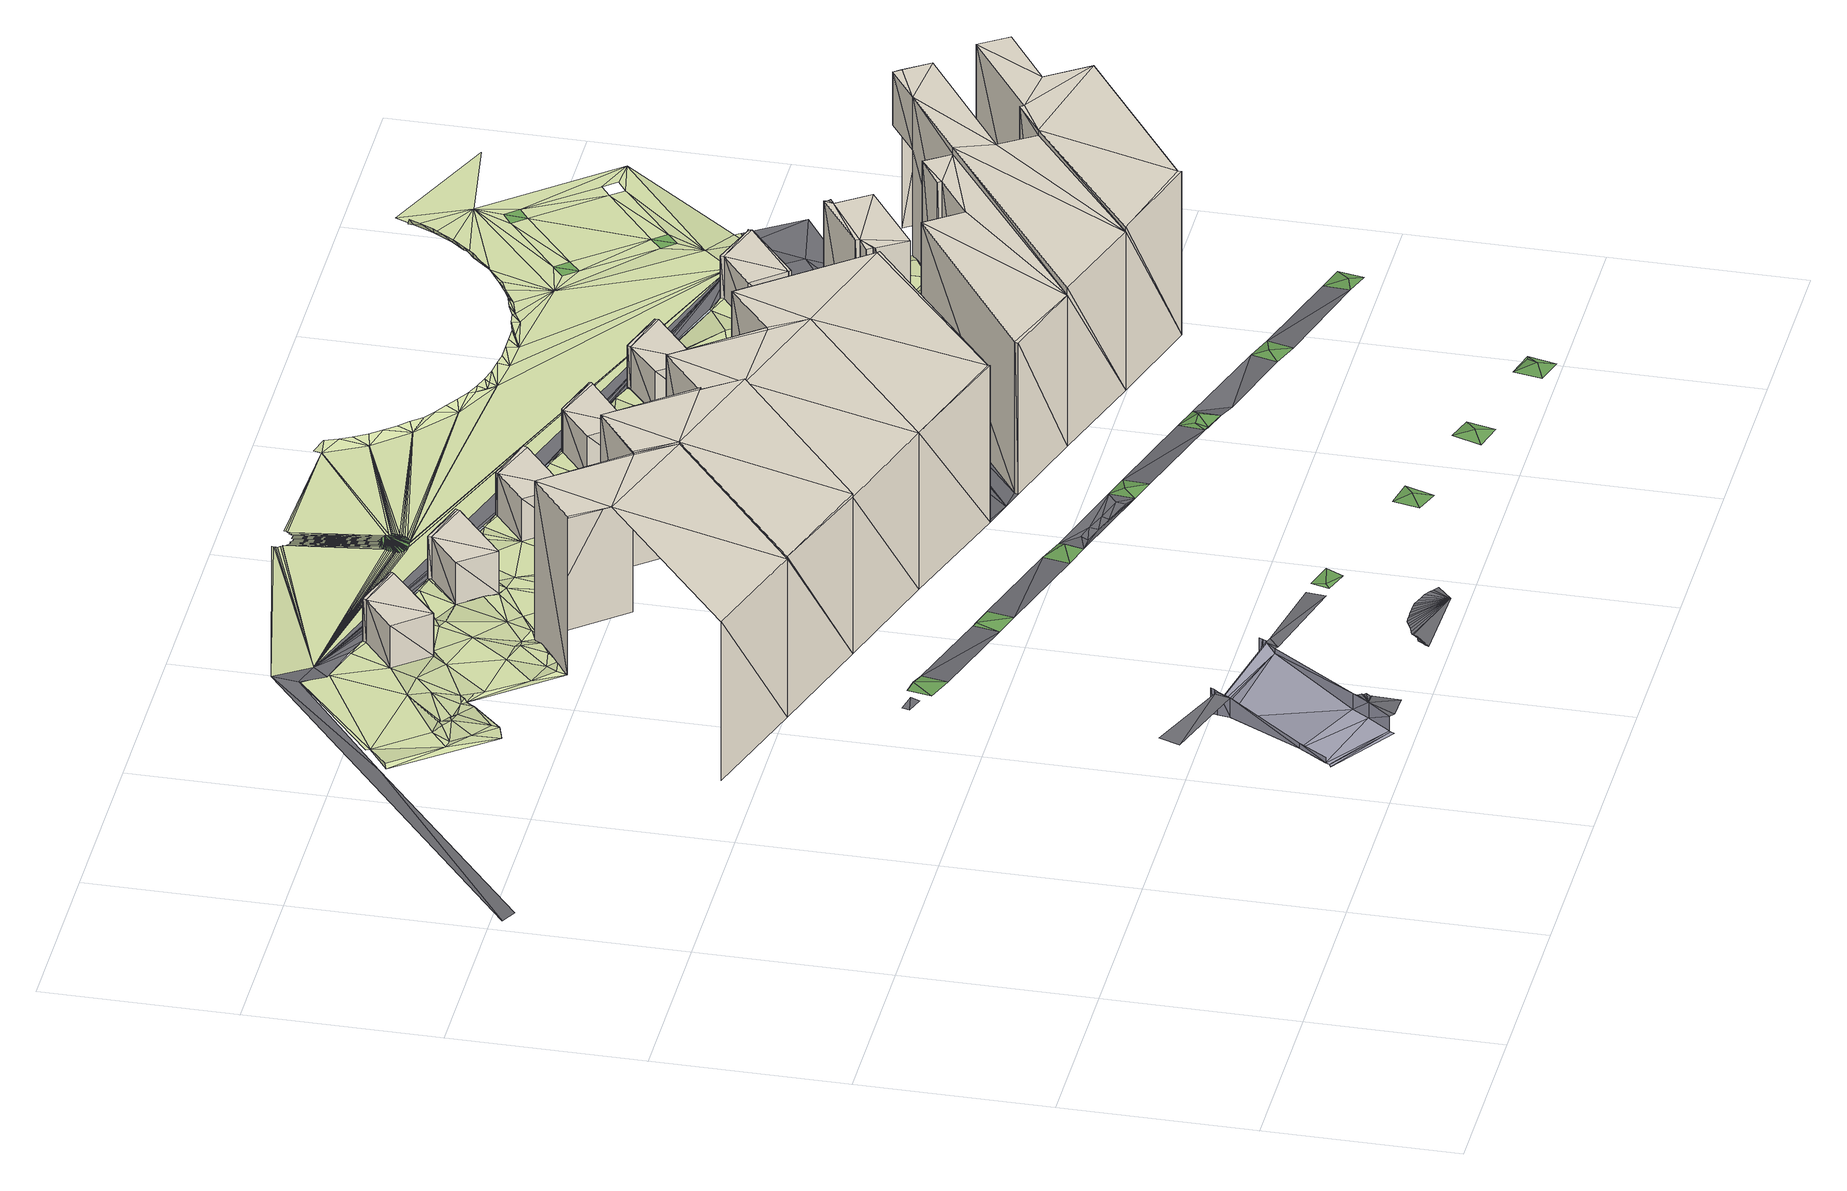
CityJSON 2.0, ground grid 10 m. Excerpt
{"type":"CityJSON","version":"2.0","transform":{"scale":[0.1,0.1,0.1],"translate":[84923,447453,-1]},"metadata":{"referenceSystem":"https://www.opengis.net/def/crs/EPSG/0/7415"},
"CityObjects":{
"bridge1":{"type":"Bridge","attributes":{"bgt_status":"bestaand","class":"dek","hoortbijtypeoverbrugging":"waardeOnbekend","overbruggingisbeweegbaar":"0","plus_status":"geenWaarde","relatievehoogteligging":"1"},"geometry":[{"type":"MultiSurface","lod":"1","boundaries":[[[0,1,2]],[[0,3,1]],[[1,4,2]],[[5,6,7]],[[8,4,9]],[[10,11,12]],[[6,8,13]],[[11,5,14]],[[12,11,14]],[[14,5,7]],[[7,6,13]],[[13,8,9]],[[9,4,15]],[[15,4,16]],[[16,4,1]],[[17,3,0]],[[18,3,17]],[[19,0,2]],[[17,0,19]],[[20,2,4]],[[21,4,8]],[[20,4,21]],[[22,8,6]],[[21,8,22]],[[23,6,5]],[[22,6,23]],[[24,7,13]],[[25,7,24]],[[26,13,9]],[[24,13,26]],[[27,9,15]],[[26,9,27]],[[28,15,16]],[[27,15,28]],[[29,16,1]],[[28,16,29]]]}]},
"building1":{"type":"Building","attributes":{"bgt_status":"bestaand","hoek":"(1:17.1)","identificatiebagpnd":"503100000004630","identificatiebagvbolaagstehuisnummer":"(1:503010000027131)","measuredHeight":8.91,"min-height-surface":-0.08,"plaatsingspunt":"(1:84941.813447486.436)","plus_status":"geenWaarde","relatievehoogteligging":"0","tekst":"(1:76)"},"geometry":[{"type":"MultiSurface","lod":"1","boundaries":[[[30,31,32]],[[30,32,33]],[[33,32,34]],[[32,31,35]],[[32,36,37]],[[32,35,36]],[[31,38,35]],[[39,40,34]],[[34,40,33]],[[41,42,35]],[[35,42,36]],[[43,41,38]],[[38,41,35]]]}]},
"building2":{"type":"Building","attributes":{"bgt_status":"bestaand","identificatiebagpnd":"503100000017316","measuredHeight":2.42,"min-height-surface":0.02,"plus_status":"geenWaarde","relatievehoogteligging":"0"},"geometry":[{"type":"MultiSurface","lod":"1","boundaries":[[[44,45,46]],[[44,46,47]],[[47,46,48]],[[45,49,46]],[[45,50,49]],[[51,52,44]],[[44,52,45]],[[53,51,47]],[[47,51,44]],[[54,53,48]],[[48,53,47]],[[55,54,46]],[[46,54,48]],[[56,55,49]],[[49,55,46]],[[57,56,50]],[[50,56,49]],[[52,57,45]],[[45,57,50]]]}]},
"building3":{"type":"Building","attributes":{"bgt_status":"bestaand","hoek":"(1:17.1)","identificatiebagpnd":"503100000004571","identificatiebagvbolaagstehuisnummer":"(1:503010000027130)","measuredHeight":8.97,"min-height-surface":-0.1,"plaatsingspunt":"(1:84948.166447484.337)","plus_status":"geenWaarde","relatievehoogteligging":"0","tekst":"(1:74)"},"geometry":[{"type":"MultiSurface","lod":"1","boundaries":[[[58,59,60]],[[58,60,61]],[[61,60,62]],[[60,59,63]],[[60,64,65]],[[60,63,64]],[[59,66,63]],[[67,68,58]],[[58,68,59]],[[69,67,61]],[[61,67,58]],[[40,70,33]],[[33,70,62]],[[62,70,69]],[[62,69,61]],[[30,33,60]],[[60,33,62]],[[31,30,65]],[[65,30,60]],[[38,31,64]],[[64,31,65]],[[71,43,63]],[[63,43,38]],[[63,38,64]],[[72,71,73]],[[73,71,66]],[[66,71,63]],[[68,73,59]],[[59,73,66]]]}]},
"object1":{"type":"GenericCityObject","attributes":{"bgt_status":"bestaand","bgt_type":"muur","plus_status":"geenWaarde","plus_type":"waardeOnbekend","relatievehoogteligging":"0"},"geometry":[{"type":"MultiSurface","lod":"1","boundaries":[[[74,57,52]],[[74,52,75]]]}]},
"building4":{"type":"Building","attributes":{"bgt_status":"bestaand","identificatiebagpnd":"503100000018609","measuredHeight":2.4,"min-height-surface":0.01,"plus_status":"geenWaarde","relatievehoogteligging":"0"},"geometry":[{"type":"MultiSurface","lod":"1","boundaries":[[[76,77,78]],[[76,78,79]],[[79,78,80]],[[77,81,78]],[[77,82,81]],[[83,84,76]],[[76,84,77]],[[85,83,79]],[[79,83,76]],[[86,85,80]],[[80,85,79]],[[87,86,78]],[[78,86,80]],[[88,87,81]],[[81,87,78]],[[89,88,82]],[[82,88,81]],[[84,89,77]],[[77,89,82]]]}]},
"building5":{"type":"Building","attributes":{"bgt_status":"bestaand","hoek":"(1:17.1)","identificatiebagpnd":"503100000018591","identificatiebagvbolaagstehuisnummer":"(1:503010000027129)","measuredHeight":8.85,"min-height-surface":-0.11,"plaatsingspunt":"(1:84954.601447482.214)","plus_status":"geenWaarde","relatievehoogteligging":"0","tekst":"(1:72)"},"geometry":[{"type":"MultiSurface","lod":"1","boundaries":[[[90,91,67]],[[90,67,92]],[[92,67,69]],[[67,91,93]],[[67,73,68]],[[67,93,73]],[[91,94,93]],[[70,95,69]],[[69,95,92]],[[96,72,93]],[[93,72,73]],[[97,96,94]],[[94,96,93]]]}]},
"object2":{"type":"GenericCityObject","attributes":{"bgt_status":"bestaand","bgt_type":"muur","plus_status":"geenWaarde","plus_type":"waardeOnbekend","relatievehoogteligging":"0"},"geometry":[{"type":"MultiSurface","lod":"1","boundaries":[[[98,89,99]],[[89,84,99]]]}]},
"building6":{"type":"Building","attributes":{"bgt_status":"bestaand","identificatiebagpnd":"503100000018517","measuredHeight":2.44,"min-height-surface":0.01,"plus_status":"geenWaarde","relatievehoogteligging":"0"},"geometry":[{"type":"MultiSurface","lod":"1","boundaries":[[[100,101,102]],[[100,102,103]],[[103,102,104]],[[101,105,102]],[[106,107,100]],[[100,107,101]],[[108,106,103]],[[103,106,100]],[[109,108,104]],[[104,108,103]],[[110,109,102]],[[102,109,104]],[[111,110,105]],[[105,110,102]],[[107,111,101]],[[101,111,105]]]}]},
"building7":{"type":"Building","attributes":{"bgt_status":"bestaand","hoek":"(1:17.1)","identificatiebagpnd":"503100000018595","identificatiebagvbolaagstehuisnummer":"(1:503010000027128)","measuredHeight":8.84,"min-height-surface":-0.11,"plaatsingspunt":"(1:84961.012447480.098)","plus_status":"geenWaarde","relatievehoogteligging":"0","tekst":"(1:70)"},"geometry":[{"type":"MultiSurface","lod":"1","boundaries":[[[112,92,113]],[[112,114,115]],[[92,112,90]],[[91,90,94]],[[94,90,116]],[[90,115,116]],[[90,112,115]],[[117,118,112]],[[112,118,114]],[[119,117,113]],[[113,117,112]],[[95,119,92]],[[92,119,113]],[[120,97,116]],[[116,97,94]],[[121,120,115]],[[115,120,116]],[[118,121,114]],[[114,121,115]]]}]},
"object3":{"type":"GenericCityObject","attributes":{"bgt_status":"bestaand","bgt_type":"muur","plus_status":"geenWaarde","plus_type":"waardeOnbekend","relatievehoogteligging":"0"},"geometry":[{"type":"MultiSurface","lod":"1","boundaries":[[[122,107,123]]]}]},
"building8":{"type":"Building","attributes":{"bgt_status":"bestaand","identificatiebagpnd":"503100000018603","measuredHeight":2.44,"min-height-surface":0.01,"plus_status":"geenWaarde","relatievehoogteligging":"0"},"geometry":[{"type":"MultiSurface","lod":"1","boundaries":[[[124,125,126]],[[124,126,127]],[[127,126,128]],[[125,129,126]],[[125,130,129]],[[131,132,124]],[[124,132,125]],[[133,131,127]],[[127,131,124]],[[134,133,128]],[[128,133,127]],[[135,134,126]],[[126,134,128]],[[136,135,129]],[[129,135,126]],[[137,136,130]],[[130,136,129]],[[132,137,125]],[[125,137,130]]]}]},
"object4":{"type":"GenericCityObject","attributes":{"bgt_status":"bestaand","bgt_type":"muur","plus_status":"geenWaarde","plus_type":"waardeOnbekend","relatievehoogteligging":"0"},"geometry":[{"type":"MultiSurface","lod":"1","boundaries":[[[118,138,121]],[[138,139,121]]]}]},
"building9":{"type":"Building","attributes":{"bgt_status":"bestaand","hoek":"(1:16.7)","identificatiebagpnd":"503100000022860","identificatiebagvbolaagstehuisnummer":"(1:503010000027125)","measuredHeight":8.55,"min-height-surface":-0.11,"plaatsingspunt":"(1:84969.447447476.735)","plus_status":"geenWaarde","relatievehoogteligging":"0","tekst":"(1:62)"},"geometry":[{"type":"MultiSurface","lod":"1","boundaries":[[[140,141,142]],[[143,144,145]],[[143,146,144]],[[143,147,146]],[[143,141,147]],[[147,141,140]],[[140,142,148]],[[149,150,145]],[[145,150,143]],[[151,149,144]],[[144,149,145]],[[152,151,146]],[[146,151,144]],[[153,152,147]],[[147,152,146]],[[154,153,140]],[[140,153,147]],[[155,154,148]],[[148,154,140]],[[156,155,142]],[[142,155,148]],[[157,156,141]],[[141,156,142]]]}]},
"object5":{"type":"GenericCityObject","attributes":{"bgt_status":"bestaand","bgt_type":"muur","plus_status":"geenWaarde","plus_type":"waardeOnbekend","relatievehoogteligging":"0"},"geometry":[{"type":"MultiSurface","lod":"1","boundaries":[[[158,137,132]],[[158,132,159]]]}]},
"building10":{"type":"Building","attributes":{"bgt_status":"bestaand","identificatiebagpnd":"503100000018604","measuredHeight":2.41,"min-height-surface":0.01,"plus_status":"geenWaarde","relatievehoogteligging":"0"},"geometry":[{"type":"MultiSurface","lod":"1","boundaries":[[[160,161,162]],[[160,162,163]],[[163,162,164]],[[161,165,162]],[[161,166,165]],[[167,168,160]],[[160,168,161]],[[169,167,163]],[[163,167,160]],[[170,169,164]],[[164,169,163]],[[171,170,162]],[[162,170,164]],[[172,171,165]],[[165,171,162]],[[173,172,166]],[[166,172,165]],[[168,173,161]],[[161,173,166]]]}]},
"building11":{"type":"Building","attributes":{"bgt_status":"bestaand","hoek":"(1:-35)","identificatiebagpnd":"503100000018596","identificatiebagvbolaagstehuisnummer":"(1:503010000027127)","measuredHeight":8.67,"min-height-surface":0,"plaatsingspunt":"(1:84974.524447485.045)","plus_status":"geenWaarde","relatievehoogteligging":"0","tekst":"(1:68)"},"geometry":[{"type":"MultiSurface","lod":"1","boundaries":[[[174,175,176]],[[177,178,176]],[[177,179,178]],[[177,180,181]],[[179,177,182]],[[182,177,181]],[[175,183,176]],[[176,184,177]],[[176,183,184]],[[185,186,174]],[[174,186,175]],[[187,185,176]],[[176,185,174]],[[188,187,178]],[[178,187,176]],[[189,188,179]],[[179,188,178]],[[138,189,182]],[[182,189,179]],[[139,138,181]],[[181,138,182]],[[190,139,180]],[[180,139,181]],[[191,190,177]],[[177,190,180]],[[192,191,184]],[[184,191,177]],[[193,192,183]],[[183,192,184]],[[186,193,175]],[[175,193,183]]]}]},
"building12":{"type":"Building","attributes":{"bgt_status":"bestaand","hoek":"(1:16.7)","identificatiebagpnd":"503100000026301","identificatiebagvbolaagstehuisnummer":"(1:503010000027124)","measuredHeight":8.92,"min-height-surface":-0.12,"plaatsingspunt":"(1:84974.937447475.330)","plus_status":"geenWaarde","relatievehoogteligging":"0","tekst":"(1:60)"},"geometry":[{"type":"MultiSurface","lod":"1","boundaries":[[[194,195,196]],[[197,198,199]],[[200,197,199]],[[194,196,199]],[[197,200,201]],[[199,196,200]],[[195,202,196]],[[203,204,194]],[[194,204,205]],[[194,205,195]],[[206,203,199]],[[199,203,194]],[[207,206,198]],[[198,206,199]],[[150,208,143]],[[143,208,201]],[[201,208,197]],[[141,143,200]],[[200,143,201]],[[209,157,210]],[[210,157,196]],[[196,157,141]],[[196,141,200]],[[211,210,202]],[[202,210,196]],[[205,211,195]],[[195,211,202]]]}]},
"object6":{"type":"GenericCityObject","attributes":{"bgt_status":"bestaand","bgt_type":"muur","plus_status":"geenWaarde","plus_type":"waardeOnbekend","relatievehoogteligging":"0"},"geometry":[{"type":"MultiSurface","lod":"1","boundaries":[[[212,213,186]]]}]},
"object7":{"type":"GenericCityObject","attributes":{"bgt_status":"bestaand","bgt_type":"muur","plus_status":"geenWaarde","plus_type":"waardeOnbekend","relatievehoogteligging":"0"},"geometry":[{"type":"MultiSurface","lod":"1","boundaries":[[[214,173,215]],[[173,168,215]]]}]},
"building13":{"type":"Building","attributes":{"bgt_status":"bestaand","hoek":"(1:16.7)","identificatiebagpnd":"503100000026300","identificatiebagvbohoogstehuisnummer":"(1:503010000027123)","identificatiebagvbolaagstehuisnummer":"(1:503010000027122)","measuredHeight":9.24,"min-height-surface":-0.12,"plaatsingspunt":"(1:84979.787447473.527)","plus_status":"geenWaarde","relatievehoogteligging":"0","tekst":"(1:58-58A)"},"geometry":[{"type":"MultiSurface","lod":"1","boundaries":[[[216,217,218]],[[219,220,218]],[[217,221,218]],[[220,219,222]],[[219,218,221]],[[217,223,221]],[[217,224,223]],[[223,224,225]],[[226,207,216]],[[216,207,198]],[[216,198,217]],[[227,226,218]],[[218,226,216]],[[228,227,220]],[[220,227,218]],[[229,228,222]],[[222,228,220]],[[230,229,219]],[[219,229,222]],[[231,230,221]],[[221,230,219]],[[232,231,223]],[[223,231,221]],[[233,232,225]],[[225,232,223]],[[208,233,197]],[[197,233,224]],[[224,233,225]],[[198,197,217]],[[217,197,224]]]}]},
"building14":{"type":"Building","attributes":{"bgt_status":"bestaand","identificatiebagpnd":"503100000018597","measuredHeight":2.44,"min-height-surface":0.03,"plus_status":"geenWaarde","relatievehoogteligging":"0"},"geometry":[{"type":"MultiSurface","lod":"1","boundaries":[[[234,235,236]],[[235,237,236]],[[236,237,238]],[[235,239,237]],[[237,239,240]],[[235,241,239]],[[212,242,234]],[[234,242,235]],[[213,212,236]],[[236,212,234]],[[243,213,238]],[[238,213,236]],[[244,243,237]],[[237,243,238]],[[245,244,240]],[[240,244,237]],[[246,245,239]],[[239,245,240]],[[247,246,241]],[[241,246,239]],[[242,247,235]],[[235,247,241]]]}]},
"road1":{"type":"Road","attributes":{"bgt_status":"bestaand","function":"voetpad","plus_functiewegdeel":"waardeOnbekend","plus_fysiekvoorkomenwegdeel":"gebakkenklinkers","plus_status":"geenWaarde","relatievehoogteligging":"0","surfacematerial":"openverharding","wegdeeloptalud":"0"},"geometry":[{"type":"MultiSurface","lod":"1","boundaries":[[[248,26,27]],[[248,249,250]],[[26,248,250]]]}]},
"road2":{"type":"Road","attributes":{"bgt_status":"bestaand","function":"voetpad","plus_functiewegdeel":"waardeOnbekend","plus_fysiekvoorkomenwegdeel":"gebakkenklinkers","plus_status":"geenWaarde","relatievehoogteligging":"0","surfacematerial":"openverharding","wegdeeloptalud":"0"},"geometry":[{"type":"MultiSurface","lod":"1","boundaries":[[[251,252,22]],[[251,22,253]],[[253,22,23]],[[252,254,22]],[[22,255,21]],[[22,256,255]],[[22,257,256]],[[22,258,257]],[[22,259,258]],[[22,254,259]]]}]},
"road3":{"type":"Road","attributes":{"bgt_status":"bestaand","function":"voetpad","plus_functiewegdeel":"waardeOnbekend","plus_fysiekvoorkomenwegdeel":"gebakkenklinkers","plus_status":"geenWaarde","relatievehoogteligging":"0","surfacematerial":"openverharding","wegdeeloptalud":"0"},"geometry":[{"type":"MultiSurface","lod":"1","boundaries":[[[260,261,262]],[[260,262,263]]]}]},
"plantcover1":{"type":"PlantCover","attributes":{"begroeidterreindeeloptalud":"0","bgt_status":"bestaand","class":"groenvoorziening","plus_fysiekvoorkomen":"waardeOnbekend","plus_status":"geenWaarde","relatievehoogteligging":"0"},"geometry":[{"type":"MultiSurface","lod":"1","boundaries":[[[264,265,266]],[[267,264,268]],[[268,264,266]],[[267,265,264]]]}]},
"road4":{"type":"Road","attributes":{"bgt_status":"bestaand","function":"voetpad","plus_functiewegdeel":"waardeOnbekend","plus_fysiekvoorkomenwegdeel":"gebakkenklinkers","plus_status":"geenWaarde","relatievehoogteligging":"0","surfacematerial":"openverharding","wegdeeloptalud":"0"},"geometry":[{"type":"MultiSurface","lod":"1","boundaries":[[[269,270,271]],[[269,272,270]],[[269,2,272]],[[272,2,20]]]}]},
"road5":{"type":"Road","attributes":{"bgt_status":"bestaand","function":"parkeervlak","plus_functiewegdeel":"waardeOnbekend","plus_fysiekvoorkomenwegdeel":"betonstraatstenen","plus_status":"geenWaarde","relatievehoogteligging":"0","surfacematerial":"openverharding","wegdeeloptalud":"0"},"geometry":[{"type":"MultiSurface","lod":"1","boundaries":[[[273,265,274]],[[265,267,274]]]}]},
"road6":{"type":"Road","attributes":{"bgt_status":"bestaand","function":"voetpad","plus_functiewegdeel":"waardeOnbekend","plus_fysiekvoorkomenwegdeel":"gebakkenklinkers","plus_status":"geenWaarde","relatievehoogteligging":"0","surfacematerial":"openverharding","wegdeeloptalud":"0"},"geometry":[{"type":"MultiSurface","lod":"1","boundaries":[[[275,276,277]],[[275,278,279]],[[279,280,281]],[[279,282,280]],[[279,283,282]],[[279,278,283]],[[275,284,278]],[[275,285,284]],[[275,286,285]],[[275,287,286]],[[275,288,287]],[[275,289,288]],[[275,290,289]],[[275,291,290]],[[275,292,291]],[[275,293,292]],[[275,294,293]],[[275,295,294]],[[275,296,295]],[[275,297,296]],[[275,298,297]],[[275,299,298]],[[275,277,299]]]}]},
"plantcover2":{"type":"PlantCover","attributes":{"begroeidterreindeeloptalud":"0","bgt_status":"bestaand","class":"groenvoorziening","plus_fysiekvoorkomen":"waardeOnbekend","plus_status":"geenWaarde","relatievehoogteligging":"0"},"geometry":[{"type":"MultiSurface","lod":"1","boundaries":[[[300,301,273]],[[302,300,274]],[[274,300,273]],[[302,301,300]]]}]},
"plantcover3":{"type":"PlantCover","attributes":{"begroeidterreindeeloptalud":"0","bgt_status":"bestaand","class":"groenvoorziening","plus_fysiekvoorkomen":"waardeOnbekend","plus_status":"geenWaarde","relatievehoogteligging":"0"},"geometry":[{"type":"MultiSurface","lod":"1","boundaries":[[[303,304,305]],[[303,305,306]],[[307,303,306]],[[307,304,303]]]}]},
"landuse1":{"type":"LandUse","attributes":{"bgt_fysiekvoorkomen":"onverhard","bgt_status":"bestaand","onbegroeidterreindeeloptalud":"0","plus_fysiekvoorkomen":"waardeOnbekend","plus_status":"geenWaarde","relatievehoogteligging":"0"},"geometry":[{"type":"MultiSurface","lod":"1","boundaries":[[[308,309,310]],[[309,311,312]],[[309,312,313]],[[309,314,311]],[[309,313,315]],[[309,315,316]],[[309,317,314]],[[309,316,318]],[[309,319,317]],[[309,318,320]],[[309,321,319]],[[309,320,322]],[[309,323,321]],[[309,324,323]],[[309,325,324]],[[325,309,326]],[[327,308,310]],[[328,309,322]],[[309,329,330]],[[331,309,330]],[[329,309,332]],[[310,309,331]],[[332,309,328]],[[322,333,334]],[[333,335,336]],[[337,338,335]],[[328,322,334]],[[339,340,337]],[[334,333,336]],[[341,339,342]],[[336,335,338]],[[343,341,342]],[[343,344,345]],[[338,337,340]],[[346,347,344]],[[340,339,341]],[[341,343,345]],[[348,346,349]],[[350,351,349]],[[347,345,344]],[[350,352,353]],[[348,347,346]],[[354,355,352]],[[351,348,349]],[[353,351,350]],[[354,356,357]],[[358,359,356]],[[355,353,352]],[[360,358,361]],[[357,355,354]],[[362,357,356]],[[363,361,364]],[[359,362,356]],[[363,364,365]],[[360,359,358]],[[366,360,361]],[[363,366,361]],[[367,368,365]],[[369,370,371]],[[372,370,369]],[[373,369,367]],[[374,372,369]],[[373,375,369]],[[375,374,369]],[[363,365,368]],[[376,377,378]],[[376,378,379]],[[379,378,380]],[[371,380,378]],[[381,363,368]],[[381,368,382]],[[383,384,385]],[[384,386,385]],[[386,384,377]],[[309,387,326]],[[388,383,389]],[[367,369,368]],[[371,378,369]],[[377,384,378]],[[326,387,390]],[[390,387,391]],[[391,387,389]],[[388,384,383]],[[368,392,393]],[[394,392,368]],[[369,394,368]],[[369,395,394]],[[396,395,369]],[[397,396,369]],[[397,369,378]],[[398,397,378]],[[399,398,378]],[[399,378,400]],[[378,401,400]],[[378,384,401]],[[402,401,384]],[[403,402,384]],[[403,384,404]],[[404,384,405]],[[389,387,388]],[[405,384,388]],[[406,404,405]],[[407,406,405]],[[388,407,405]],[[408,406,407]],[[388,409,407]],[[409,408,407]],[[410,409,388]],[[410,408,409]],[[410,388,411]],[[411,388,412]],[[412,413,411]],[[412,414,413]],[[415,414,412]],[[416,414,415]],[[417,416,415]],[[412,388,387]],[[418,417,415]],[[419,418,415]],[[420,417,418]],[[419,420,418]],[[412,387,415]],[[419,421,420]],[[419,415,422]],[[423,421,419]],[[424,421,423]],[[425,424,423]],[[423,419,422]],[[423,426,425]],[[422,415,387]],[[426,423,422]],[[426,427,425]],[[426,428,427]],[[422,428,426]],[[428,429,427]],[[422,430,428]],[[428,430,429]],[[429,430,431]],[[422,432,430]],[[431,430,433]],[[431,433,434]],[[430,432,433]],[[435,422,387]],[[433,432,434]],[[432,436,434]],[[432,437,436]],[[438,435,387]],[[436,437,439]],[[432,440,437]],[[441,432,422]],[[437,442,439]],[[437,440,442]],[[443,435,438]],[[442,440,444]],[[442,444,445]],[[443,438,446]],[[444,440,447]],[[444,447,445]],[[441,440,432]],[[447,448,445]],[[447,449,448]],[[450,448,449]],[[441,447,440]],[[450,449,451]],[[452,451,449]],[[441,449,447]],[[453,435,443]],[[454,451,452]],[[454,452,455]],[[449,441,452]],[[456,452,441]],[[457,456,441]]]}]},
"road7":{"type":"Road","attributes":{"bgt_status":"bestaand","function":"parkeervlak","plus_functiewegdeel":"waardeOnbekend","plus_fysiekvoorkomenwegdeel":"betonstraatstenen","plus_status":"geenWaarde","relatievehoogteligging":"0","surfacematerial":"openverharding","wegdeeloptalud":"0"},"geometry":[{"type":"MultiSurface","lod":"1","boundaries":[[[458,301,302]],[[458,302,459]]]}]},
"road8":{"type":"Road","attributes":{"bgt_status":"bestaand","function":"voetpad","plus_functiewegdeel":"waardeOnbekend","plus_fysiekvoorkomenwegdeel":"tegels","plus_status":"geenWaarde","relatievehoogteligging":"0","surfacematerial":"openverharding","wegdeeloptalud":"0"},"geometry":[{"type":"MultiSurface","lod":"1","boundaries":[[[308,460,461]],[[308,461,462]],[[463,461,460]],[[464,309,462]],[[462,309,308]],[[464,465,309]],[[387,309,107]],[[56,309,465]],[[387,245,246]],[[173,214,387]],[[245,387,214]],[[173,387,172]],[[172,387,158]],[[136,137,387]],[[158,387,137]],[[122,136,387]],[[98,107,309]],[[122,387,107]],[[89,98,309]],[[111,107,98]],[[88,89,309]],[[74,88,309]],[[56,57,309]],[[74,309,57]]]}]},
"plantcover4":{"type":"PlantCover","attributes":{"begroeidterreindeeloptalud":"0","bgt_status":"bestaand","class":"groenvoorziening","plus_fysiekvoorkomen":"waardeOnbekend","plus_status":"geenWaarde","relatievehoogteligging":"0"},"geometry":[{"type":"MultiSurface","lod":"1","boundaries":[[[466,467,458]],[[466,458,459]],[[468,466,459]],[[468,467,466]]]}]},
"road9":{"type":"Road","attributes":{"bgt_status":"bestaand","function":"voetpad","plus_functiewegdeel":"waardeOnbekend","plus_fysiekvoorkomenwegdeel":"gebakkenklinkers","plus_status":"geenWaarde","relatievehoogteligging":"0","surfacematerial":"openverharding","wegdeeloptalud":"0"},"geometry":[{"type":"MultiSurface","lod":"1","boundaries":[[[469,470,471]],[[469,471,472]]]}]},
"plantcover5":{"type":"PlantCover","attributes":{"begroeidterreindeeloptalud":"0","bgt_status":"bestaand","class":"groenvoorziening","plus_fysiekvoorkomen":"waardeOnbekend","plus_status":"geenWaarde","relatievehoogteligging":"0"},"geometry":[{"type":"MultiSurface","lod":"1","boundaries":[[[473,474,475]],[[476,473,477]],[[477,473,475]],[[476,474,473]]]}]},
"road10":{"type":"Road","attributes":{"bgt_status":"bestaand","function":"voetpad","plus_functiewegdeel":"waardeOnbekend","plus_fysiekvoorkomenwegdeel":"gebakkenklinkers","plus_status":"geenWaarde","relatievehoogteligging":"0","surfacematerial":"openverharding","wegdeeloptalud":"0"},"geometry":[{"type":"MultiSurface","lod":"1","boundaries":[[[478,479,480]],[[480,479,481]],[[478,467,471]],[[471,482,478]],[[479,478,482]],[[480,483,470]],[[480,481,483]],[[480,470,468]],[[483,482,470]],[[472,471,467]],[[470,482,471]],[[468,472,467]],[[468,469,472]],[[468,470,469]]]}]},
"landuse2":{"type":"LandUse","attributes":{"bgt_fysiekvoorkomen":"erf","bgt_status":"bestaand","onbegroeidterreindeeloptalud":"0","plus_fysiekvoorkomen":"waardeOnbekend","plus_status":"geenWaarde","relatievehoogteligging":"0"},"geometry":[{"type":"MultiSurface","lod":"1","boundaries":[[[484,485,190]],[[159,486,158]],[[487,488,170]],[[489,490,491]],[[492,215,168]],[[168,167,492]],[[214,215,245]],[[245,215,244]],[[244,215,243]],[[490,493,491]],[[494,243,492]],[[495,496,193]],[[497,169,170]],[[498,499,500]],[[501,484,502]],[[502,192,501]],[[503,190,504]],[[505,97,120]],[[506,74,75]],[[507,72,96]],[[75,52,51]],[[508,43,71]],[[509,42,41]],[[510,511,512]],[[513,514,515]],[[55,56,516]],[[517,518,519]],[[520,521,522]],[[512,511,523]],[[524,525,521]],[[54,55,516]],[[516,56,465]],[[510,54,516]],[[526,527,528]],[[526,53,54]],[[529,530,531]],[[532,533,96]],[[534,535,528]],[[86,87,506]],[[506,87,88]],[[536,71,537]],[[51,538,539]],[[540,541,542]],[[86,539,543]],[[544,84,83]],[[544,109,545]],[[111,98,99]],[[109,110,99]],[[99,110,111]],[[546,134,547]],[[545,109,99]],[[548,549,550]],[[536,542,71]],[[123,107,106]],[[108,551,547]],[[134,135,123]],[[123,136,122]],[[136,123,135]],[[106,134,123]],[[552,96,553]],[[554,555,556]],[[557,131,133]],[[171,486,170]],[[558,159,131]],[[131,159,132]],[[486,172,158]],[[559,560,517]],[[517,561,514]],[[562,563,564]],[[555,558,556]],[[565,566,498]],[[494,496,495]],[[536,108,109]],[[567,72,507]],[[563,568,120]],[[568,569,505]],[[530,570,41]],[[571,572,509]],[[191,502,190]],[[191,192,502]],[[501,573,484]],[[504,121,503]],[[519,518,513]],[[520,513,574]],[[193,575,192]],[[576,566,575]],[[553,577,552]],[[578,551,579]],[[580,581,120]],[[554,556,557]],[[582,487,554]],[[497,583,169]],[[542,541,584]],[[585,586,587]],[[519,559,517]],[[588,589,561]],[[518,517,514]],[[561,589,514]],[[522,525,559]],[[525,590,559]],[[510,512,591]],[[592,560,559]],[[593,534,594]],[[595,43,508]],[[170,555,487]],[[170,159,558]],[[565,596,573]],[[597,121,504]],[[536,598,599]],[[550,72,600]],[[562,577,601]],[[602,97,505]],[[193,576,575]],[[603,604,576]],[[576,604,566]],[[605,167,169]],[[566,604,606]],[[193,186,495]],[[572,571,607]],[[608,42,609]],[[607,571,610]],[[607,594,572]],[[540,542,536]],[[541,585,587]],[[75,51,539]],[[535,53,528]],[[497,611,583]],[[493,612,491]],[[613,500,614]],[[565,575,566]],[[535,534,615]],[[570,530,616]],[[575,501,192]],[[575,565,501]],[[86,617,85]],[[86,543,616]],[[570,593,607]],[[618,527,619]],[[570,610,41]],[[572,594,608]],[[554,557,133]],[[556,131,557]],[[96,533,507]],[[598,537,550]],[[139,503,121]],[[139,190,503]],[[590,620,592]],[[620,560,592]],[[620,512,561]],[[512,589,588]],[[613,596,500]],[[485,573,596]],[[524,526,591]],[[54,510,591]],[[564,563,120]],[[621,487,582]],[[612,606,491]],[[606,496,491]],[[611,490,489]],[[606,604,496]],[[582,554,133]],[[487,555,554]],[[531,586,585]],[[41,43,586]],[[568,505,120]],[[577,133,622]],[[603,496,604]],[[495,243,494]],[[96,601,553]],[[96,97,601]],[[580,597,614]],[[504,485,613]],[[581,614,623]],[[500,499,490]],[[120,624,564]],[[614,490,623]],[[619,527,515]],[[527,524,574]],[[584,508,71]],[[587,586,508]],[[490,499,493]],[[498,566,625]],[[623,490,611]],[[614,500,490]],[[538,535,615]],[[538,53,535]],[[597,580,120]],[[597,613,614]],[[536,537,598]],[[71,72,537]],[[626,585,541]],[[529,531,585]],[[610,509,41]],[[610,571,509]],[[505,562,601]],[[569,563,562]],[[577,582,133]],[[562,564,621]],[[601,602,505]],[[601,97,602]],[[559,590,592]],[[512,588,561]],[[515,527,627]],[[527,618,528]],[[556,558,131]],[[555,170,558]],[[624,623,488]],[[611,628,583]],[[497,623,611]],[[624,581,623]],[[621,488,487]],[[564,624,488]],[[629,630,579]],[[579,551,599]],[[605,494,167]],[[243,215,492]],[[494,489,491]],[[628,611,489]],[[586,595,508]],[[586,43,595]],[[54,591,526]],[[512,620,591]],[[560,561,517]],[[560,620,561]],[[550,631,598]],[[549,632,631]],[[633,634,83]],[[635,540,634]],[[562,621,582]],[[564,488,621]],[[505,569,562]],[[568,563,569]],[[613,485,596]],[[504,190,485]],[[502,484,190]],[[573,485,484]],[[496,494,491]],[[492,167,494]],[[632,548,507]],[[600,72,567]],[[548,550,567]],[[567,550,600]],[[617,636,85]],[[617,86,616]],[[509,609,42]],[[618,619,515]],[[631,550,549]],[[537,72,550]],[[193,603,576]],[[193,496,603]],[[626,529,585]],[[636,617,616]],[[529,616,530]],[[529,636,616]],[[534,570,616]],[[607,610,570]],[[534,528,594]],[[53,526,528]],[[74,506,88]],[[75,86,506]],[[634,540,109]],[[85,636,626]],[[584,541,587]],[[626,636,529]],[[121,597,120]],[[504,613,597]],[[601,577,553]],[[562,582,577]],[[631,599,598]],[[631,533,579]],[[631,579,599]],[[547,134,106]],[[630,578,579]],[[551,108,599]],[[547,551,578]],[[547,106,108]],[[594,618,608]],[[594,528,618]],[[515,608,618]],[[515,42,608]],[[629,532,637]],[[637,638,630]],[[525,524,591]],[[527,526,524]],[[84,545,99]],[[544,634,109]],[[627,574,515]],[[627,527,574]],[[519,520,559]],[[574,524,521]],[[513,520,519]],[[574,521,520]],[[108,536,599]],[[109,540,536]],[[591,590,525]],[[591,620,590]],[[540,626,541]],[[540,635,626]],[[170,486,159]],[[171,172,486]],[[609,572,608]],[[609,509,572]],[[520,522,559]],[[521,525,522]],[[539,538,615]],[[51,53,538]],[[543,539,615]],[[86,75,539]],[[534,543,615]],[[534,616,543]],[[488,497,170]],[[488,623,497]],[[628,605,169]],[[489,494,605]],[[41,531,530]],[[41,586,531]],[[630,638,578]],[[546,577,622]],[[546,622,134]],[[133,134,622]],[[637,552,638]],[[638,552,546]],[[213,495,186]],[[213,243,495]],[[574,513,515]],[[518,514,513]],[[637,532,96]],[[637,630,629]],[[533,629,579]],[[533,532,629]],[[533,632,507]],[[533,631,632]],[[507,548,567]],[[632,549,548]],[[85,633,83]],[[85,626,633]],[[633,635,634]],[[633,626,635]],[[607,593,594]],[[570,534,593]],[[499,625,493]],[[566,606,612]],[[612,625,566]],[[612,493,625]],[[499,498,625]],[[500,596,565]],[[501,565,573]],[[498,500,565]],[[542,584,71]],[[587,508,584]],[[605,628,489]],[[169,583,628]],[[546,552,577]],[[637,96,552]],[[547,638,546]],[[547,578,638]],[[120,581,624]],[[580,614,581]],[[84,544,545]],[[83,634,544]]]}]},
"plantcover6":{"type":"PlantCover","attributes":{"begroeidterreindeeloptalud":"0","bgt_status":"bestaand","class":"groenvoorziening","plus_fysiekvoorkomen":"waardeOnbekend","plus_status":"geenWaarde","relatievehoogteligging":"0"},"geometry":[{"type":"MultiSurface","lod":"1","boundaries":[[[352,349,354]],[[354,344,356]],[[356,339,358]],[[358,333,361]],[[361,314,364]],[[364,319,365]],[[365,391,367]],[[367,377,373]],[[373,376,375]],[[375,379,374]],[[374,371,372]],[[372,371,370]],[[374,380,371]],[[374,379,380]],[[375,376,379]],[[373,377,376]],[[367,386,377]],[[367,385,386]],[[367,383,385]],[[367,389,383]],[[367,391,389]],[[365,390,391]],[[365,326,390]],[[365,325,326]],[[365,324,325]],[[365,323,324]],[[365,321,323]],[[365,319,321]],[[364,317,319]],[[364,314,317]],[[361,311,314]],[[361,312,311]],[[361,313,312]],[[361,315,313]],[[361,316,315]],[[361,318,316]],[[361,320,318]],[[361,322,320]],[[361,333,322]],[[358,335,333]],[[358,337,335]],[[358,339,337]],[[356,342,339]],[[356,343,342]],[[356,344,343]],[[354,346,344]],[[354,349,346]],[[352,350,349]]]}]},
"road11":{"type":"Road","attributes":{"bgt_status":"bestaand","function":"voetpad","plus_functiewegdeel":"waardeOnbekend","plus_fysiekvoorkomenwegdeel":"gebakkenklinkers","plus_status":"geenWaarde","relatievehoogteligging":"0","surfacematerial":"openverharding","wegdeeloptalud":"0"},"geometry":[{"type":"MultiSurface","lod":"1","boundaries":[[[483,481,479]],[[483,479,482]]]}]},
"plantcover7":{"type":"PlantCover","attributes":{"begroeidterreindeeloptalud":"0","bgt_status":"bestaand","class":"groenvoorziening","plus_fysiekvoorkomen":"waardeOnbekend","plus_status":"geenWaarde","relatievehoogteligging":"0"},"geometry":[{"type":"MultiSurface","lod":"1","boundaries":[[[639,640,478]],[[641,639,480]],[[480,639,478]],[[641,640,639]]]}]},
"road12":{"type":"Road","attributes":{"bgt_status":"bestaand","function":"parkeervlak","plus_functiewegdeel":"waardeOnbekend","plus_fysiekvoorkomenwegdeel":"betonstraatstenen","plus_status":"geenWaarde","relatievehoogteligging":"0","surfacematerial":"openverharding","wegdeeloptalud":"0"},"geometry":[{"type":"MultiSurface","lod":"1","boundaries":[[[642,640,643]],[[640,641,643]]]}]},
"plantcover8":{"type":"PlantCover","attributes":{"begroeidterreindeeloptalud":"0","bgt_status":"bestaand","class":"groenvoorziening","plus_fysiekvoorkomen":"waardeOnbekend","plus_status":"geenWaarde","relatievehoogteligging":"0"},"geometry":[{"type":"MultiSurface","lod":"1","boundaries":[[[644,645,646]],[[647,644,648]],[[648,644,646]],[[647,645,644]]]}]},
"plantcover9":{"type":"PlantCover","attributes":{"begroeidterreindeeloptalud":"0","bgt_status":"bestaand","class":"groenvoorziening","plus_fysiekvoorkomen":"waardeOnbekend","plus_status":"geenWaarde","relatievehoogteligging":"0"},"geometry":[{"type":"MultiSurface","lod":"1","boundaries":[[[649,650,642]],[[651,652,643]],[[652,649,642]],[[653,650,649]],[[653,651,643]],[[653,649,651]],[[643,652,642]],[[651,649,652]]]}]},
"road13":{"type":"Road","attributes":{"bgt_status":"bestaand","function":"parkeervlak","plus_functiewegdeel":"waardeOnbekend","plus_fysiekvoorkomenwegdeel":"betonstraatstenen","plus_status":"geenWaarde","relatievehoogteligging":"0","surfacematerial":"openverharding","wegdeeloptalud":"0"},"geometry":[{"type":"MultiSurface","lod":"1","boundaries":[[[654,655,656]],[[655,650,656]],[[656,650,653]]]}]},
"plantcover10":{"type":"PlantCover","attributes":{"begroeidterreindeeloptalud":"0","bgt_status":"bestaand","class":"groenvoorziening","plus_fysiekvoorkomen":"waardeOnbekend","plus_status":"geenWaarde","relatievehoogteligging":"0"},"geometry":[{"type":"MultiSurface","lod":"1","boundaries":[[[657,658,659]],[[660,659,661]],[[662,660,661]],[[662,658,660]],[[660,657,659]],[[660,658,657]]]}]},
"road14":{"type":"Road","attributes":{"bgt_status":"bestaand","function":"voetpad","plus_functiewegdeel":"waardeOnbekend","plus_fysiekvoorkomenwegdeel":"waardeOnbekend","plus_status":"geenWaarde","relatievehoogteligging":"0","surfacematerial":"onverhard","wegdeeloptalud":"0"},"geometry":[{"type":"MultiSurface","lod":"1","boundaries":[[[189,118,663]],[[188,664,212]],[[119,663,117]],[[117,663,118]],[[118,189,138]],[[665,189,663]],[[665,664,188]],[[188,189,665]],[[187,188,185]],[[185,188,212]],[[186,185,212]],[[242,666,667]],[[212,666,242]],[[212,664,666]]]}]},
"plantcover11":{"type":"PlantCover","attributes":{"begroeidterreindeeloptalud":"0","bgt_status":"bestaand","class":"groenvoorziening","plus_fysiekvoorkomen":"waardeOnbekend","plus_status":"geenWaarde","relatievehoogteligging":"0"},"geometry":[{"type":"MultiSurface","lod":"1","boundaries":[[[668,669,655]],[[668,655,654]],[[670,668,654]],[[670,669,668]]]}]},
"road15":{"type":"Road","attributes":{"bgt_status":"bestaand","function":"voetpad","plus_functiewegdeel":"waardeOnbekend","plus_fysiekvoorkomenwegdeel":"tegels","plus_status":"geenWaarde","relatievehoogteligging":"0","surfacematerial":"openverharding","wegdeeloptalud":"0"},"geometry":[{"type":"MultiSurface","lod":"1","boundaries":[[[151,663,149]],[[151,152,665]],[[663,151,665]],[[671,664,665]],[[665,152,671]],[[671,667,664]],[[666,664,667]],[[438,247,242]],[[242,667,438]],[[246,247,387]],[[387,247,438]],[[438,667,672]],[[446,438,672]],[[672,667,671]]]}]},
"road16":{"type":"Road","attributes":{"bgt_status":"bestaand","function":"parkeervlak","plus_functiewegdeel":"waardeOnbekend","plus_fysiekvoorkomenwegdeel":"betonstraatstenen","plus_status":"geenWaarde","relatievehoogteligging":"0","surfacematerial":"openverharding","wegdeeloptalud":"0"},"geometry":[{"type":"MultiSurface","lod":"1","boundaries":[[[673,669,674]],[[669,670,674]]]}]},
"landuse3":{"type":"LandUse","attributes":{"bgt_fysiekvoorkomen":"erf","bgt_status":"bestaand","onbegroeidterreindeeloptalud":"0","plus_fysiekvoorkomen":"waardeOnbekend","plus_status":"geenWaarde","relatievehoogteligging":"0"},"geometry":[{"type":"MultiSurface","lod":"1","boundaries":[[[675,676,677]],[[678,671,152]],[[679,154,155]],[[679,153,154]],[[153,679,680]],[[681,682,678]],[[683,684,682]],[[677,209,671]],[[157,676,684]],[[157,209,676]],[[682,675,671]],[[676,209,677]],[[685,681,155]],[[156,682,681]],[[679,678,680]],[[152,153,680]],[[157,683,156]],[[157,684,683]],[[156,685,155]],[[156,681,685]],[[683,682,156]],[[675,677,671]],[[684,675,682]],[[684,676,675]],[[680,686,152]],[[682,671,678]],[[681,687,155]],[[687,678,679]],[[686,678,152]],[[686,680,678]],[[155,687,679]],[[681,678,687]]]}]},
"plantcover12":{"type":"PlantCover","attributes":{"begroeidterreindeeloptalud":"0","bgt_status":"bestaand","class":"groenvoorziening","plus_fysiekvoorkomen":"waardeOnbekend","plus_status":"geenWaarde","relatievehoogteligging":"0"},"geometry":[{"type":"MultiSurface","lod":"1","boundaries":[[[688,689,673]],[[688,673,674]],[[690,688,674]],[[690,689,688]]]}]},
"plantcover13":{"type":"PlantCover","attributes":{"begroeidterreindeeloptalud":"0","bgt_status":"bestaand","class":"groenvoorziening","plus_fysiekvoorkomen":"waardeOnbekend","plus_status":"geenWaarde","relatievehoogteligging":"0"},"geometry":[{"type":"MultiSurface","lod":"1","boundaries":[[[691,692,693]],[[691,693,694]]]}]},
"plantcover14":{"type":"PlantCover","attributes":{"begroeidterreindeeloptalud":"0","bgt_status":"bestaand","class":"groenvoorziening","plus_fysiekvoorkomen":"waardeOnbekend","plus_status":"geenWaarde","relatievehoogteligging":"0"},"geometry":[{"type":"MultiSurface","lod":"1","boundaries":[[[695,696,697]],[[696,698,697]]]}]},
"landuse4":{"type":"LandUse","attributes":{"bgt_fysiekvoorkomen":"openverharding","bgt_status":"bestaand","onbegroeidterreindeeloptalud":"0","plus_fysiekvoorkomen":"waardeOnbekend","plus_status":"geenWaarde","relatievehoogteligging":"0"},"geometry":[{"type":"MultiSurface","lod":"1","boundaries":[[[695,697,435]],[[699,453,441]],[[700,692,701]],[[702,435,453]],[[422,693,441]],[[422,694,693]],[[422,435,698]],[[694,422,691]],[[692,691,696]],[[703,699,441]],[[701,696,704]],[[700,703,441]],[[693,700,441]],[[693,692,700]],[[702,704,695]],[[701,692,696]],[[691,698,696]],[[691,422,698]],[[698,435,697]],[[702,695,435]],[[705,706,453]],[[704,696,695]],[[699,705,453]],[[699,701,704]],[[705,699,704]],[[706,702,453]]]}]},
"plantcover15":{"type":"PlantCover","attributes":{"begroeidterreindeeloptalud":"0","bgt_status":"bestaand","class":"groenvoorziening","plus_fysiekvoorkomen":"waardeOnbekend","plus_status":"geenWaarde","relatievehoogteligging":"0"},"geometry":[{"type":"MultiSurface","lod":"1","boundaries":[[[700,701,703]],[[701,699,703]]]}]}
},
"vertices":[
[302,84,15],[262,101,6],[301,82,24],[303,86,6],[297,77,21],[250,11,15],[259,23,15],[217,35,14],[265,32,15],[255,90,9],[248,8,15],[249,10,15],[214,32,14],[227,50,14],[216,33,14],[259,97,7],[261,99,6],[302,84,25],[303,86,25],[301,82,25],[297,77,24],[265,32,24],[259,23,24],[250,11,23],[227,50,17],[217,35,17],[255,90,20],[259,97,20],[261,99,20],[262,101,20],
[301,370,99],[287,389,99],[239,390,99],[211,298,99],[149,317,99],[254,431,99],[226,409,99],[225,408,99],[288,390,99],[149,317,9],[211,298,9],[254,431,9],[226,409,9],[288,390,9],
[259,501,34],[260,502,34],[233,509,34],[228,475,34],[213,493,34],[234,511,34],[260,503,34],[259,501,10],[260,502,10],[228,475,10],[213,493,10],[233,509,10],[234,511,10],[260,503,10],
[363,351,100],[349,370,100],[301,370,100],[273,279,100],[211,298,100],[317,412,100],[288,390,100],[287,389,100],[351,370,100],[363,351,98],[349,370,98],[273,279,98],[273,279,9],[317,412,9],[351,370,9],[351,370,98],
[284,495,10],[284,494,10],
[321,482,34],[321,483,34],[295,490,34],[289,456,34],[275,474,34],[295,492,34],[322,484,34],[321,482,10],[321,483,10],[289,456,10],[275,474,10],[295,490,10],[295,492,10],[322,484,10],
[425,332,98],[411,350,98],[336,260,98],[379,393,98],[413,351,98],[336,260,9],[379,393,9],[413,351,9],
[346,476,10],[346,475,10],
[383,462,34],[384,464,34],[357,471,34],[352,437,34],[337,455,34],[358,472,34],[383,462,10],[384,464,10],[352,437,10],[337,455,10],[357,471,10],[358,472,10],
[402,240,98],[402,239,98],[491,312,98],[490,313,98],[441,374,98],[402,240,9],[491,312,9],[402,239,9],[441,374,9],[490,313,9],
[408,457,10],[408,456,10],
[445,443,34],[446,444,34],[419,452,34],[413,418,34],[399,436,34],[420,453,34],[446,445,34],[445,443,10],[446,444,10],[413,418,10],[399,436,10],[419,452,10],[420,453,10],[446,445,10],
[495,315,10],[495,316,10],
[563,297,95],[588,297,95],[579,310,95],[476,217,95],[430,233,95],[429,231,95],[525,299,95],[539,280,95],[562,299,95],[429,231,9],[476,217,9],[430,233,9],[525,299,9],[539,280,9],[563,297,9],[562,299,9],[579,310,9],[588,297,9],
[471,438,10],[470,437,11],
[508,424,34],[508,425,34],[481,432,34],[476,398,34],[462,416,34],[482,434,34],[508,426,34],[508,424,10],[508,425,10],[476,398,10],[462,416,10],[481,432,10],[482,434,10],[508,426,10],
[533,345,97],[532,346,97],[530,343,97],[501,324,97],[542,326,97],[505,300,97],[493,319,97],[495,316,97],[495,315,97],[531,348,97],[500,326,97],[533,345,10],[532,346,10],[530,343,10],[542,326,10],[505,300,10],[493,319,10],[501,324,10],[500,326,10],[531,348,10],
[660,322,99],[651,335,99],[628,325,99],[531,200,99],[607,259,99],[595,277,99],[588,297,99],[476,217,99],[648,339,99],[660,322,9],[651,335,9],[651,335,69],[595,277,9],[607,259,9],[531,200,9],[628,325,9],[628,325,69],[648,339,69],
[564,371,10],[563,372,10],
[559,410,10],[558,409,10],
[626,272,102],[607,259,102],[627,270,102],[654,267,102],[676,304,102],[669,245,102],[686,289,102],[585,186,102],[531,200,102],[585,184,102],[626,272,9],[627,270,9],[676,304,9],[686,289,9],[654,267,9],[669,245,9],[585,186,9],[585,184,9],
[564,371,34],[596,397,34],[563,372,34],[570,405,34],[549,389,34],[594,399,34],[570,407,34],[596,399,34],[596,397,10],[549,389,10],[570,405,10],[570,407,10],[594,399,10],[596,399,10],
[257,98,20],[213,116,20],[209,105,20],
[269,9,21],[268,23,22],[253,9,23],[268,24,22],[266,31,23],[266,30,23],[267,28,23],[267,27,23],[268,26,23],
[231,242,8],[240,239,8],[242,244,8],[232,246,8],
[253,245,10],[262,243,8],[248,247,8],[258,229,9],[244,234,9],
[305,81,24],[354,64,20],[355,74,20],[300,76,23],
[311,228,8],[307,214,9],
[369,6,17],[379,14,16],[376,16,16],[330,16,19],[323,7,18],[325,11,19],[324,9,18],[327,13,18],[329,14,19],[332,17,18],[334,18,18],[337,19,18],[339,20,18],[341,21,18],[343,22,18],[346,22,18],[348,22,18],[351,22,18],[354,22,18],[357,22,18],[361,22,17],[364,21,17],[367,20,17],[370,19,17],[373,17,17],
[313,227,9],[325,224,8],[321,210,9],
[363,66,21],[378,69,20],[362,73,21],[361,64,20],[375,60,19],
[192,547,11],[206,529,10],[306,570,11],[315,512,10],[314,512,10],[314,513,10],[315,511,10],[314,513,11],[314,514,11],[315,510,10],[314,515,11],[316,509,10],[314,516,11],[317,508,10],[315,517,11],[318,508,10],[318,507,10],[319,507,10],[320,507,10],[306,571,11],[308,566,11],[307,567,11],[306,568,11],[306,569,11],[307,566,11],[315,518,11],[308,565,11],[316,519,11],[309,564,11],[316,520,11],[310,563,11],[317,520,11],[311,563,11],[312,563,11],[318,520,11],[318,521,11],[319,521,11],[313,562,11],[320,521,11],[314,562,11],[315,562,11],[321,521,11],[321,522,11],[315,563,11],[322,522,11],[316,563,11],[323,521,11],[317,563,11],[324,521,11],[318,563,11],[325,521,11],[319,564,11],[319,565,11],[326,520,11],[318,564,11],[320,566,11],[327,520,11],[327,519,11],[320,565,11],[328,518,11],[393,565,11],[404,544,11],[329,514,11],[329,513,11],[329,515,11],[328,517,11],[329,516,11],[329,517,11],[328,510,11],[327,509,11],[420,526,11],[328,511,11],[329,512,11],[321,567,11],[321,568,11],[324,507,11],[442,508,11],[325,507,11],[326,508,11],[597,408,10],[469,495,11],[323,507,11],[321,507,10],[322,507,11],[398,565,15],[394,569,11],[401,558,15],[404,552,15],[408,545,15],[413,539,15],[418,533,15],[423,528,15],[428,522,15],[434,518,15],[441,514,15],[447,510,15],[454,506,15],[457,503,14],[461,503,15],[465,499,11],[468,501,15],[470,499,12],[475,499,15],[483,498,15],[488,493,11],[490,497,15],[498,497,15],[505,492,11],[505,497,15],[513,497,15],[515,496,11],[527,496,11],[520,499,15],[527,500,15],[558,486,11],[534,500,11],[534,503,15],[541,505,15],[544,503,11],[547,508,15],[554,509,11],[554,512,15],[561,512,11],[560,516,15],[570,520,11],[564,516,11],[566,520,15],[610,423,10],[571,525,15],[579,530,11],[619,404,11],[577,530,15],[584,533,11],[622,539,11],[581,535,15],[625,412,11],[585,536,11],[586,541,15],[627,409,11],[591,543,11],[590,547,15],[597,553,11],[594,553,15],[597,559,15],[602,564,11],[675,475,11],[600,566,15],[602,567,11],[606,574,11],[672,546,11],
[378,208,8],[374,194,9],
[1,393,11],[122,479,10],[190,533,11],[11,389,10],[199,521,10],[222,515,10],
[389,200,10],[392,203,8],[388,190,9],
[398,190,8],[408,187,8],[409,192,8],[400,194,8],
[459,44,16],[466,49,15],[451,52,15],[462,34,14],[448,38,15],
[440,189,8],[434,184,8],[436,175,10],[433,179,8],[420,188,8],[418,184,8],
[492,324,13],[488,321,11],[481,433,11],[441,409,10],[450,388,11],[482,382,12],[480,372,11],[509,361,11],[539,398,12],[503,357,11],[530,395,10],[547,364,12],[529,357,11],[470,396,11],[499,347,14],[492,354,12],[486,347,11],[499,327,13],[499,324,14],[491,313,11],[487,317,12],[419,356,11],[293,491,11],[356,375,13],[300,400,11],[234,415,11],[199,520,11],[190,532,11],[138,487,11],[186,446,11],[164,428,9],[192,451,9],[222,514,10],[156,441,14],[164,429,15],[165,433,15],[176,452,12],[176,455,10],[173,455,12],[137,489,11],[194,469,11],[171,459,10],[204,478,12],[196,455,10],[220,467,11],[270,440,11],[257,433,12],[256,430,11],[376,400,11],[367,391,11],[248,460,10],[229,475,12],[322,417,10],[321,408,11],[256,496,12],[260,481,10],[303,451,11],[299,421,10],[316,415,11],[256,475,12],[335,474,10],[338,474,11],[394,415,11],[378,420,10],[355,383,12],[348,384,11],[347,377,11],[367,419,10],[386,406,11],[390,381,12],[433,417,13],[443,426,11],[438,430,14],[432,430,14],[444,433,12],[167,453,14],[153,451,11],[148,452,11],[428,379,11],[439,375,9],[445,385,12],[494,337,12],[510,345,14],[354,376,11],[432,369,13],[430,376,12],[248,436,11],[239,421,12],[230,420,10],[493,331,13],[187,453,11],[502,328,13],[523,344,14],[408,404,12],[370,415,12],[366,412,10],[448,367,11],[453,374,10],[432,409,11],[473,396,12],[311,409,11],[291,418,10],[283,396,11],[298,414,12],[126,477,12],[124,476,10],[168,460,12],[191,480,10],[163,457,13],[241,438,12],[232,440,10],[288,391,11],[485,338,13],[455,356,11],[324,407,12],[343,419,12],[350,373,11],[395,374,11],[414,353,11],[528,347,13],[525,355,13],[484,402,11],[511,358,13],[241,435,13],[214,424,11],[225,414,11],[247,426,12],[474,386,12],[505,355,13],[480,341,11],[463,363,12],[251,477,12],[262,446,12],[282,462,12],[200,444,11],[196,448,12],[159,461,11],[442,392,10],[403,421,11],[458,380,11],[453,377,9],[502,354,11],[293,453,11],[192,452,11],[476,396,11],[372,404,12],[370,411,12],[337,402,11],[360,385,11],[297,462,11],[315,473,11],[300,459,10],[285,455,12],[381,406,12],[382,413,12],
[444,182,10],[454,185,8],[450,171,10],
[507,169,8],[503,155,10],
[524,27,14],[533,33,12],[518,37,13],[529,18,12],[514,22,12],
[515,161,11],[521,165,8],[507,154,9],[508,161,10],[517,150,10],
[571,134,9],[576,148,8],[529,147,8],
[597,17,10],[598,17,11],[583,21,11],[592,11,12],[580,6,11],[594,2,11],
[416,234,10],[596,357,11],[527,311,10],[593,362,11],[611,374,11],
[579,140,10],[590,143,8],[585,129,9],
[607,354,11],[646,380,11],
[644,127,8],[640,113,10],
[607,313,11],[606,310,11],[620,321,12],[536,307,11],[559,300,11],[533,296,11],[568,307,11],[585,319,11],[580,309,11],[602,310,12],[574,308,11],[533,303,11],[559,304,10],
[650,116,10],[658,123,8],[654,109,9],
[578,478,11],[585,484,11],[579,491,11],[572,485,11],
[619,443,11],[613,450,11],[612,437,11],[606,444,11],
[626,517,11],[613,519,11],[619,512,11],[653,471,11],[620,524,11],[647,478,11],[654,483,11],[660,476,11]
]}
